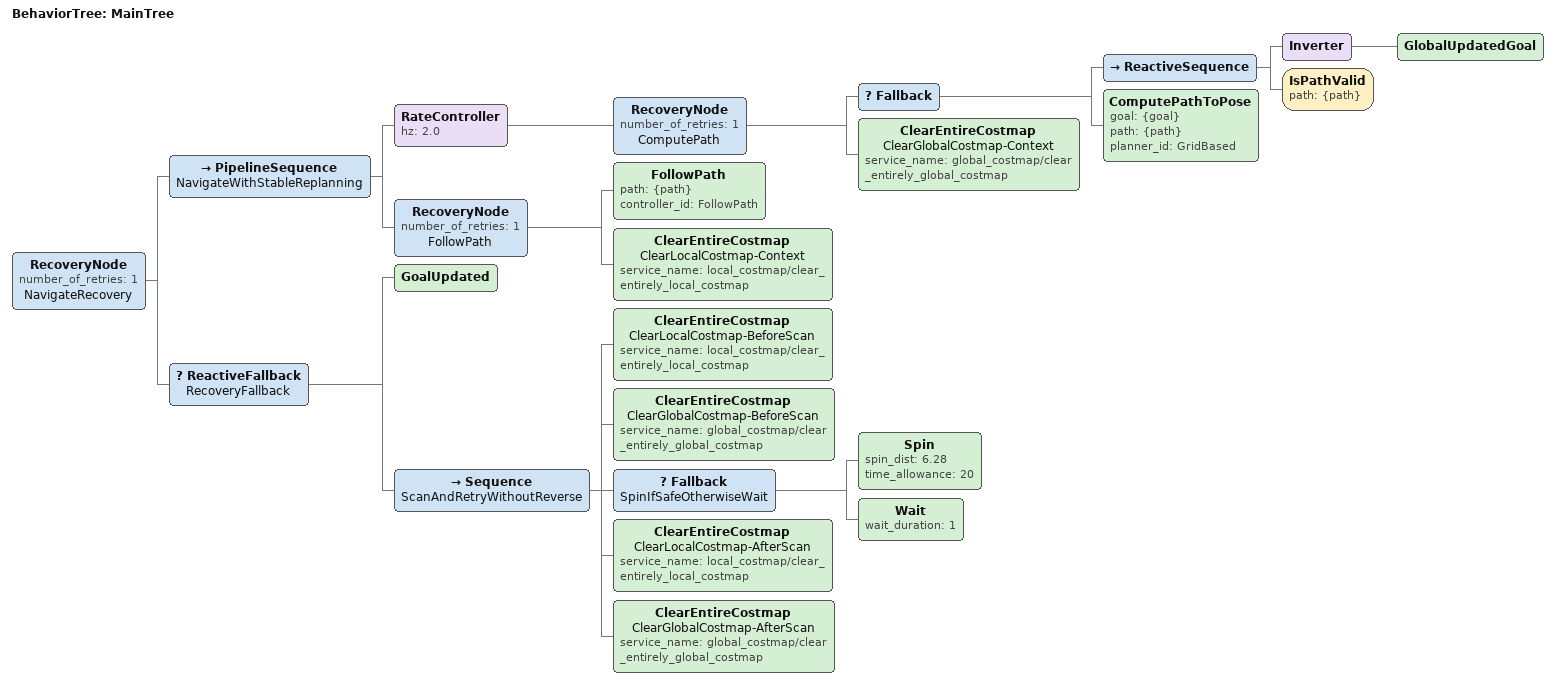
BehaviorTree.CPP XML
<root main_tree_to_execute="MainTree">
  <BehaviorTree ID="MainTree">
    <RecoveryNode number_of_retries="1" name="NavigateRecovery">
      <PipelineSequence name="NavigateWithStableReplanning">
        <RateController hz="2.0">
          <RecoveryNode number_of_retries="1" name="ComputePath">
            <Fallback>
              <ReactiveSequence>
                <Inverter>
                  <GlobalUpdatedGoal/>
                </Inverter>
                <IsPathValid path="{path}"/>
              </ReactiveSequence>
              <ComputePathToPose goal="{goal}" path="{path}" planner_id="GridBased"/>
            </Fallback>
            <ClearEntireCostmap name="ClearGlobalCostmap-Context"
                                service_name="global_costmap/clear_entirely_global_costmap"/>
          </RecoveryNode>
        </RateController>
        <RecoveryNode number_of_retries="1" name="FollowPath">
          <FollowPath path="{path}" controller_id="FollowPath"/>
          <ClearEntireCostmap name="ClearLocalCostmap-Context"
                              service_name="local_costmap/clear_entirely_local_costmap"/>
        </RecoveryNode>
      </PipelineSequence>
      <ReactiveFallback name="RecoveryFallback">
        <GoalUpdated/>
        <Sequence name="ScanAndRetryWithoutReverse">
          <ClearEntireCostmap name="ClearLocalCostmap-BeforeScan"
                              service_name="local_costmap/clear_entirely_local_costmap"/>
          <ClearEntireCostmap name="ClearGlobalCostmap-BeforeScan"
                              service_name="global_costmap/clear_entirely_global_costmap"/>
          <Fallback name="SpinIfSafeOtherwiseWait">
            <Spin spin_dist="6.28" time_allowance="20"/>
            <Wait wait_duration="1"/>
          </Fallback>
          <ClearEntireCostmap name="ClearLocalCostmap-AfterScan"
                              service_name="local_costmap/clear_entirely_local_costmap"/>
          <ClearEntireCostmap name="ClearGlobalCostmap-AfterScan"
                              service_name="global_costmap/clear_entirely_global_costmap"/>
        </Sequence>
      </ReactiveFallback>
    </RecoveryNode>
  </BehaviorTree>
</root>
